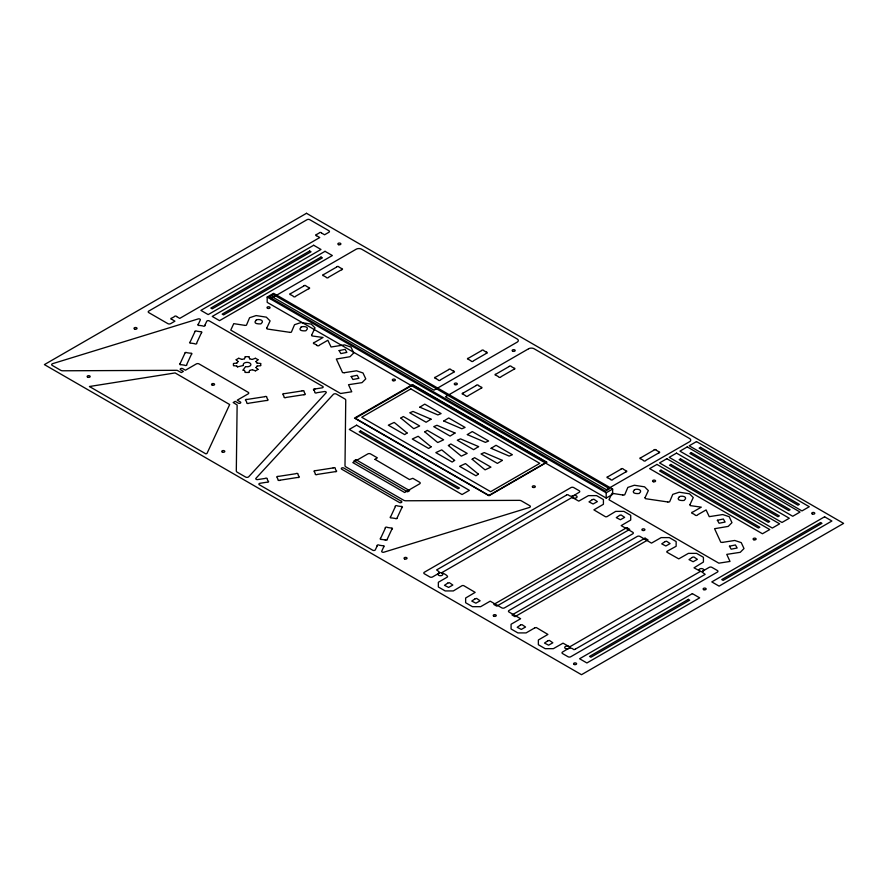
<?xml version="1.0" encoding="UTF-8"?>
<svg xmlns="http://www.w3.org/2000/svg" width="888" height="888" viewBox="0 0 888 888"><rect width="100%" height="100%" fill="white"/><g stroke="black" fill="none" stroke-linecap="round" stroke-linejoin="round"><path stroke-width="1.33" d="M244.544 358.719L245.177 356.765M248.984 372.361L249.584 370.496M271.406 298.901L273.06 294.416L609.59 488.755L605.516 491.164L268.909 296.814L273.06 294.416M198.346 324.231L200.311 319.946A1.521 0.877 0 0 0 199.789 319.025A1.521 0.877 0 0 0 198.135 318.947L52.692 363.636A1.931 1.11 0 0 0 52.237 365.412L60.65 370.263A3.041 1.754 0 0 0 62.826 370.784L177.101 370.307L181.33 372.594L183.372 371.406L180.653 369.83A1.443 0.833 0 0 1 180.653 368.653A1.443 0.833 0 0 1 182.695 368.653L185.426 370.229L196.337 363.925A1.931 1.11 0 0 1 199.067 363.925L248.174 392.285A1.931 1.11 0 0 1 248.174 393.861L237.263 400.155L240.337 401.931A1.443 0.833 0 0 1 240.337 403.108A1.443 0.833 0 0 1 238.284 403.108L235.22 401.343L233.167 402.519L237.129 404.961L236.308 470.94A3.041 1.754 0 0 0 237.196 472.194L245.621 477.056A1.931 1.11 0 0 0 248.684 476.789L326.096 392.818A1.521 0.877 0 0 0 325.94 391.863A1.521 0.877 0 0 0 324.364 391.564L316.927 392.696A1.154 0.666 0 0 1 315.351 392.929A1.154 0.666 0 0 1 314.918 392.03L314.008 390.098M180.153 363.514L184.859 353.391M194.849 331.868L190.143 342.002A1.154 0.666 0 0 0 189.755 342.912A1.154 0.666 0 0 0 191.309 343.156L194.65 343.689A1.154 0.666 0 0 0 196.226 343.911A1.154 0.666 0 0 0 196.659 343.012L201.376 332.878M191.386 354.401L186.691 364.524A1.154 0.666 0 0 1 186.236 365.434A1.154 0.666 0 0 1 184.682 365.201L181.33 364.691A1.154 0.666 0 0 1 179.764 364.424A1.154 0.666 0 0 1 180.164 363.525M380.675 538.25L385.37 528.127M390.665 516.738L395.36 506.604M387.201 539.26L391.908 529.137M397.191 517.748L401.898 507.614M266.855 327.894L270.096 320.923L266.345 317.16L256.099 315.573L249.595 317.738L246.442 325.208L244.788 325.474M311.777 334.854L315.018 327.883L311.266 324.131L301.021 322.544L294.527 324.708L291.364 332.168L289.71 332.445M645.099 497.558L648.34 490.587L644.588 486.835L634.343 485.248L627.838 487.412L624.686 494.871L622.954 495.104M690.02 504.528L693.262 497.546L689.521 493.795L679.265 492.207L672.771 494.372L669.619 501.831L667.954 502.109M204.873 325.241L206.738 321.278A1.521 0.877 0 0 1 209.279 320.879L322.733 386.391A1.521 0.877 0 0 1 322.055 387.856L315.173 388.933M377.178 545.887L375.313 549.861A1.521 0.877 0 0 1 372.771 550.249L259.318 484.748A1.521 0.877 0 0 1 259.995 483.283L266.877 482.206A1.154 0.666 0 0 0 268.431 481.94A1.154 0.666 0 0 0 268.032 481.041L267.155 479.109A1.154 0.666 0 0 0 266.7 478.21A1.154 0.666 0 0 0 265.146 478.443L257.687 479.576A1.521 0.877 0 0 1 256.099 479.265A1.521 0.877 0 0 1 255.955 478.31L333.366 394.339A1.931 1.11 0 0 1 336.43 394.083L344.855 398.934A3.041 1.754 0 0 1 345.743 400.188L344.999 465.634A3.041 1.754 0 0 0 345.887 466.888L403.707 500.266A3.041 1.754 0 0 0 405.872 500.776L519.225 500.355A3.041 1.754 0 0 1 521.4 500.865L529.814 505.727A1.931 1.11 0 0 1 529.359 507.492L383.916 552.192A1.521 0.877 0 0 1 382.262 552.103A1.521 0.877 0 0 1 381.74 551.193L383.705 546.897A1.154 0.666 0 0 0 384.093 545.987A1.154 0.666 0 0 0 382.55 545.731L379.209 545.21A1.154 0.666 0 0 0 377.633 544.988A1.154 0.666 0 0 0 377.2 545.876M256.033 367.521L256.998 366.122M243.046 370.096L245.477 366.722M236.996 363.014L238.073 361.56M255.988 361.505L257.986 359.829M311.566 334.954L311.899 335.93L323.043 337.484L314.663 342.335A1.365 0.788 0 0 0 313.42 343.134A1.365 0.788 0 0 0 314.674 343.922L316.694 345.099M266.633 327.994L267.044 328.982L289.477 332.279M644.877 497.657L645.299 498.656L667.721 501.953M689.81 504.617L690.143 505.605L701.287 507.148L692.906 511.999A1.365 0.788 0 0 0 691.674 512.798A1.365 0.788 0 0 0 692.918 513.586L694.938 514.763A1.365 0.788 0 0 0 696.314 515.484A1.365 0.788 0 0 0 697.679 514.763L706.104 509.934L709.246 516.661L722.721 514.552L729.215 516.716L731.967 522.644L728.216 526.395L714.574 528.704L720.779 542.224L722.499 542.468M267.177 297.058L273.615 293.34L612.642 489.066L612.642 494.361L606.193 498.079L267.177 302.353L267.177 297.058L606.193 492.785L612.642 489.066M303.729 286.047L290.887 293.462A1.154 0.666 0 0 0 289.754 294.139A1.154 0.666 0 0 0 290.887 294.805L293.318 296.226A1.154 0.666 0 0 0 294.494 296.87A1.154 0.666 0 0 0 295.637 296.226L308.513 288.811M336.63 267.055L323.776 274.47A1.154 0.666 0 0 0 322.655 275.147A1.154 0.666 0 0 0 323.776 275.813L326.218 277.234A1.154 0.666 0 0 0 327.383 277.877A1.154 0.666 0 0 0 328.538 277.234L341.403 269.819M236.197 359.684L238.639 358.275M255.522 370.84L257.964 369.43M448.562 369.686L435.719 377.1A1.154 0.666 0 0 0 434.587 377.777A1.154 0.666 0 0 0 435.719 378.443M481.474 350.682L468.62 358.097A1.154 0.666 0 0 0 467.499 358.774A1.154 0.666 0 0 0 468.62 359.44L471.062 360.861A1.154 0.666 0 0 0 472.227 361.505A1.154 0.666 0 0 0 473.382 360.861L486.247 353.446M453.346 372.438L440.492 379.853A1.154 0.666 0 0 1 439.327 380.508A1.154 0.666 0 0 1 438.173 379.853L435.719 378.454M463.281 392.996L476.135 385.581M509.024 366.589L496.181 374.003A1.154 0.666 0 0 0 495.049 374.681A1.154 0.666 0 0 0 496.181 375.346L498.612 376.767A1.154 0.666 0 0 0 499.789 377.422A1.154 0.666 0 0 0 500.932 376.767L513.808 369.353M480.908 388.345L468.065 395.759A1.154 0.666 0 0 1 466.888 396.403A1.154 0.666 0 0 1 465.745 395.759L463.281 394.35A1.154 0.666 0 0 1 462.16 393.673A1.154 0.666 0 0 1 463.281 393.007M620.956 469.219L608.114 476.634A1.154 0.666 0 0 0 606.992 477.311A1.154 0.666 0 0 0 608.114 477.977L610.556 479.387M653.868 450.216L641.025 457.631A1.154 0.666 0 0 0 639.893 458.308A1.154 0.666 0 0 0 641.025 458.974L643.456 460.395A1.154 0.666 0 0 0 644.633 461.039A1.154 0.666 0 0 0 645.776 460.395L658.652 452.98M625.74 471.972L612.898 479.387A1.154 0.666 0 0 1 611.721 480.042A1.154 0.666 0 0 1 610.578 479.387M344.189 372.838L342.535 372.56L336.33 359.041L349.972 356.721L353.724 352.969L350.971 347.053L344.477 344.888L331.069 347.008L327.85 340.259L319.458 345.099A1.365 0.788 0 0 1 318.071 345.821A1.365 0.788 0 0 1 316.716 345.099M252.381 359.418L255.289 358.264M249.761 370.385L252.281 369.763M237.496 366.888L243.345 365.49M241.947 359.396L244.367 358.83M344.422 372.683L356.51 370.807L363.003 372.971L365.756 378.887L362.004 382.639L348.518 384.715L351.759 391.775L340.581 393.506L230.758 330.103L233.755 323.643L244.544 325.319M264.691 396.714L247.142 399.434A1.154 0.666 0 0 0 245.576 399.689A1.154 0.666 0 0 0 245.976 400.588L246.853 402.519A1.154 0.666 0 0 0 247.308 403.418A1.154 0.666 0 0 0 248.873 403.196L266.433 400.488M301.953 390.953L284.404 393.661A1.154 0.666 0 0 0 282.85 393.928A1.154 0.666 0 0 0 283.25 394.827L284.127 396.758A1.154 0.666 0 0 0 284.582 397.658A1.154 0.666 0 0 0 286.136 397.424L303.707 394.716M278.344 476.412L295.893 473.704A1.154 0.666 0 0 1 297.469 473.471A1.154 0.666 0 0 1 297.902 474.37L298.812 476.301A1.154 0.666 0 0 1 299.201 477.211A1.154 0.666 0 0 1 297.647 477.455L280.097 480.186M315.617 470.651L333.166 467.932M317.36 474.414L334.909 471.706A1.154 0.666 0 0 0 336.474 471.439A1.154 0.666 0 0 0 336.075 470.54L335.187 468.609A1.154 0.666 0 0 0 334.743 467.71A1.154 0.666 0 0 0 333.178 467.943M722.666 542.346L734.753 540.47L741.247 542.635L744 548.551L740.248 552.314L726.761 554.378L730.003 561.438L718.825 563.17L609.002 499.766L611.999 493.306L622.788 494.982M233.566 363.458L236.796 363.114M257.198 366.023L260.595 365.667M245.354 356.676L248.807 356.676M245.354 372.449L248.807 372.449M257.132 363.092L260.595 363.458M233.566 365.667L236.741 366M385.17 539.937L381.84 539.427A1.166 0.677 0 0 1 380.486 538.35M243.134 370.196L244.411 370.429M249.794 358.874L252.114 359.429M252.547 369.774L255.289 370.851M238.872 358.264L241.68 359.385M176.712 316.661L179.742 318.392L319.747 237.551L316.75 235.797M321.534 233.033L324.564 234.776L328.871 232.29A1.931 1.11 0 0 0 328.871 230.714L309.768 219.691A1.931 1.11 0 0 0 307.048 219.691L148.796 311.055A1.931 1.11 0 0 0 148.796 312.632L167.888 323.654A1.931 1.11 0 0 0 170.618 323.654L174.925 321.167L171.928 319.414M486.247 352.092L483.816 350.682A1.166 0.677 0 0 0 481.529 350.538M656.21 450.216L658.652 451.626A1.166 0.677 0 0 1 658.896 452.936M478.477 385.581L480.908 386.99A1.166 0.677 0 0 1 481.152 388.311M453.346 371.084L450.904 369.686A1.166 0.677 0 0 0 448.618 369.541M255.522 358.275L257.964 359.684M256.055 367.676L257.986 369.297M236.175 359.829L238.062 361.405M255.966 361.649L256.943 362.992M236.93 366.1L237.318 366.844M248.984 356.765L249.628 358.752M244.589 370.529L245.177 372.361M606.193 492.785L606.193 498.079M270.574 295.848L270.574 298.501M260.739 363.569L260.739 365.556M233.422 363.569L233.422 365.556M314.019 390.087A1.154 0.666 0 0 1 313.619 389.188A1.154 0.666 0 0 1 315.162 388.944M204.851 325.252A1.154 0.666 0 0 1 204.418 326.151A1.154 0.666 0 0 1 202.864 325.918L199.511 325.408A1.154 0.666 0 0 1 197.957 325.141A1.154 0.666 0 0 1 198.357 324.242M201.554 332.778A1.166 0.677 0 0 0 200.2 331.701L196.87 331.191A1.166 0.677 0 0 0 194.772 331.724M191.575 354.301A1.166 0.677 0 0 0 190.21 353.213L186.891 352.714A1.166 0.677 0 0 0 184.793 353.246M302.131 390.842A1.166 0.677 0 0 1 304.007 391.63L304.884 393.551A1.166 0.677 0 0 1 303.951 394.76M264.857 396.614A1.166 0.677 0 0 1 266.733 397.391L267.61 399.311A1.166 0.677 0 0 1 266.678 400.521M279.92 480.286A1.166 0.677 0 0 1 278.044 479.498L277.167 477.589A1.166 0.677 0 0 1 278.099 476.379M401.876 507.603A1.154 0.666 0 0 0 402.286 506.704A1.154 0.666 0 0 0 400.732 506.449L397.391 505.927A1.154 0.666 0 0 0 395.815 505.705A1.154 0.666 0 0 0 395.382 506.593M390.476 516.838A1.166 0.677 0 0 0 391.841 517.915L395.16 518.426A1.166 0.677 0 0 0 397.258 517.882M391.897 529.126A1.154 0.666 0 0 0 392.296 528.227A1.154 0.666 0 0 0 390.742 527.971L387.401 527.45A1.154 0.666 0 0 0 385.825 527.217A1.154 0.666 0 0 0 385.392 528.116M387.268 539.404A1.166 0.677 0 0 1 385.159 539.948M317.194 474.525A1.166 0.677 0 0 1 315.318 473.737L314.441 471.817A1.166 0.677 0 0 1 315.373 470.607M243.334 365.046A3.818 2.209 0 0 1 246.786 362.371A3.818 2.209 0 0 1 250.882 364.724A3.818 2.209 0 0 1 246.242 366.722M341.647 269.786A1.166 0.677 0 0 0 341.403 268.454L338.972 267.055A1.166 0.677 0 0 0 336.685 266.911M308.758 288.778A1.166 0.677 0 0 0 308.513 287.446L306.071 286.047A1.166 0.677 0 0 0 303.796 285.903M486.247 352.081A1.166 0.677 0 0 1 486.491 353.402M453.346 371.073A1.166 0.677 0 0 1 453.59 372.405M621.023 469.075A1.166 0.677 0 0 1 623.321 469.219L625.74 470.618A1.166 0.677 0 0 1 625.985 471.939M653.923 450.072A1.166 0.677 0 0 1 656.232 450.216M476.19 385.436A1.166 0.677 0 0 1 478.499 385.581M514.052 369.319A1.166 0.677 0 0 0 513.808 367.987L511.366 366.589A1.166 0.677 0 0 0 509.09 366.444M171.684 319.38A1.166 0.677 0 0 1 171.928 318.048L174.37 316.661A1.166 0.677 0 0 1 176.645 316.517M316.505 235.764A1.166 0.677 0 0 1 316.75 234.432L319.192 233.033A1.166 0.677 0 0 1 321.467 232.9M339.127 350.594L340.87 353.579L346.864 352.392L345.121 349.361L339.127 350.594M717.371 520.257L719.114 523.243L725.108 522.055L723.365 519.025L717.371 520.257M351.193 376.523L352.925 379.509L358.919 378.332L357.187 375.302L351.193 376.523M729.437 546.198L731.168 549.184L737.162 547.996L735.431 544.966L729.437 546.198M256.188 320.113C252.592 323.621 257.698 324.065 260.861 323.876C265.656 320.113 258.142 318.637 256.199 320.069M634.432 489.776C630.746 493.34 636.308 493.906 639.205 493.473C643.567 489.876 637.129 488.345 634.443 489.732M301.121 327.073C297.402 330.736 303.119 331.135 305.894 330.769C310.423 326.806 303.652 325.874 301.143 326.984M679.364 496.736C675.69 500.21 681.041 500.843 684.137 500.444C688.811 496.514 681.396 495.426 679.375 496.692M439.36 572.993L432.556 576.945A1.931 1.11 0 0 1 429.825 576.945L424.375 573.792A1.931 1.11 0 0 1 424.375 572.216L570.984 487.579A1.931 1.11 0 0 1 573.715 487.579L579.176 490.72A1.931 1.11 0 0 1 579.176 492.296L571.417 496.991L578.765 501.132L588.422 495.626L596.603 495.626L603.418 499.567L603.418 504.284L593.883 509.867L605.483 516.749L606.815 516.749L615.706 511.377L623.887 511.377L630.713 515.317L630.713 520.046L621.167 525.618L632.755 532.245A1.931 1.11 0 0 1 632.755 533.821L504.517 607.858A1.931 1.11 0 0 1 501.787 607.858L490.198 601.165L480.641 606.682L472.46 606.682L465.634 602.741L465.634 598.013L475.169 592.385L463.647 585.592L462.237 585.558L453.357 590.931L445.177 590.931L438.35 586.99L438.35 582.262L446.864 577.355C450.272 576.479 440.637 571.106 439.36 572.993M447.719 583.127L444.477 585.314L448.595 587.434L452.836 585.037L449.35 582.661L447.719 583.127M475.002 598.878L471.761 601.065L475.879 603.185L480.119 600.799L476.634 598.412L475.013 598.845M520.446 625.108L517.205 627.305L521.323 629.426L525.552 627.028L521.989 624.619L520.446 625.085M534.598 627.971L526.085 632.911L517.893 632.911L511.077 628.981L511.077 624.253L520.623 618.736L509.035 612.043A1.931 1.11 0 0 1 509.035 610.467L637.273 536.43A1.931 1.11 0 0 1 639.993 536.43L651.481 543.123L661.138 537.606L669.33 537.606L676.145 541.547L676.145 546.275L666.844 551.404L666.844 552.17L678.765 558.874L688.422 553.368L696.614 553.368L703.429 557.298L703.429 562.026L694.016 567.832L701.498 571.872L709.19 567.365A1.931 1.11 0 0 1 711.921 567.365L717.382 570.518A1.931 1.11 0 0 1 717.382 572.094L570.762 656.743A1.931 1.11 0 0 1 568.031 656.743L562.581 653.59A1.931 1.11 0 0 1 562.581 652.014L570.374 647.308L563.025 643.156L553.368 648.673L545.188 648.673L538.361 644.732L538.361 640.004L547.907 634.432L536.297 627.539L534.598 627.938M547.73 640.87L544.488 643.056L548.606 645.176L552.847 642.779L549.361 640.403L547.73 640.836M566.433 495.138L436.607 569.941L438.472 571.306A2.731 1.576 0 0 1 438.472 573.537A2.387 1.376 0 0 0 438.794 575.357A2.387 1.376 0 0 0 441.969 575.38A2.387 1.376 0 0 0 442.379 573.559A1.521 0.877 0 0 1 442.379 572.327L571.195 497.957A1.521 0.877 0 0 1 573.337 497.957A2.387 1.376 0 0 0 576.49 497.713A2.387 1.376 0 0 0 576.445 495.881A2.387 1.376 0 0 0 573.293 495.693A2.731 1.576 0 0 1 569.419 495.693L567.787 494.594L566.433 495.138M575.346 649.128L573.992 649.694L572.36 648.595A2.731 1.576 0 0 0 568.486 648.595A2.387 1.376 0 0 1 565.334 648.407A2.387 1.376 0 0 1 565.29 646.575A2.387 1.376 0 0 1 568.442 646.342A1.521 0.877 0 0 0 570.584 646.342L699.4 571.972A1.521 0.877 0 0 0 699.4 570.729A2.387 1.376 0 0 1 699.811 568.919A2.387 1.376 0 0 1 702.985 568.942A2.387 1.376 0 0 1 703.307 570.762A2.731 1.576 0 0 0 703.307 572.993L705.172 574.358L575.346 649.128M592.24 499.689L588.999 501.875L593.117 503.996L597.358 501.598L593.872 499.223L592.252 499.622M619.524 515.44L616.283 517.626L620.401 519.746L624.641 517.36L621.067 514.94L619.535 515.406M664.968 541.68L661.726 543.867L665.845 545.987L670.074 543.589L666.599 541.214L664.979 541.613M692.252 557.431L689.01 559.618L693.128 561.738L697.358 559.34L693.883 556.965L692.263 557.364M89.477 386.546L205.861 453.879L206.982 453.468L229.681 404.54L175.114 372.927L89.488 386.502M400.877 418.104L413.775 428.704L419.669 425.963L403.307 416.516L400.899 418.004M407.104 432.989L404.673 434.621L388.3 425.174L394.205 422.433L407.104 433.033M424.853 431.945L437.751 442.546L443.645 439.804L427.283 430.358L424.864 431.89M431.08 446.831L428.649 448.462L412.276 439.016L418.17 436.274L431.08 446.831M448.396 445.543L461.294 456.143L467.199 453.402L450.827 443.956L448.407 445.487M454.623 460.417L452.192 462.06L435.819 452.614L441.725 449.872L454.623 460.417M472.161 459.263L485.059 469.863L490.953 467.121L474.581 457.664L472.172 459.207M478.388 474.137L475.957 475.779L459.584 466.333L465.479 463.591L478.388 474.137M419.813 407.17L437.862 414.929L441.114 413.586L424.753 404.129L419.813 407.17M431.046 419.18L426.118 422.244L409.745 412.787L412.998 411.444L431.046 419.18M443.789 421.012L461.838 428.771L465.09 427.428L448.718 417.971L443.789 421.012M455.022 433.022L450.094 436.086L433.721 426.64L436.974 425.285L455.022 433.044M467.343 434.609L485.381 442.368L488.644 441.014L472.272 431.568L467.343 434.576M478.577 446.62L473.637 449.683L457.276 440.226L460.528 438.883L478.577 446.586M491.097 448.318L509.146 456.088L512.398 454.734L496.037 445.288L491.097 448.318M502.331 460.328L484.282 452.603L481.03 453.946L497.402 463.403L502.319 460.428M375.014 459.362L409.49 479.542L412.831 478.321L419.647 482.262A1.931 1.11 0 0 1 419.647 483.838L404.639 492.507L352.802 462.57L367.81 453.912A1.931 1.11 0 0 1 370.54 453.912L377.356 457.842L375.014 459.362M306.504 213.298L44.4 364.613L581.496 674.702L843.6 523.387L306.504 213.298M313.675 245.255L200.888 310.378L208.192 314.596L320.979 249.473L313.675 245.255M309.646 250.993L210.822 308.047L212.221 308.858L311.044 251.804L309.646 250.993M325.03 251.326L212.243 316.439L219.547 320.657L332.345 255.533L325.03 251.326M321.012 257.054L222.178 314.119L223.576 314.918L322.399 257.864L321.012 257.054M274.037 296.692L273.049 297.258L433.977 390.176L517.182 342.135A3.863 2.231 0 0 0 517.182 338.983L361.66 249.195A3.863 2.231 0 0 0 356.199 249.195L274.037 296.692M412.487 384.604L354.479 418.093L488.977 495.748L546.986 462.26L412.487 384.604M412.554 385.159L355.256 418.248L488.955 495.426L546.242 462.348L412.554 385.159M410.844 388.9L361.738 417.26L490.653 491.686L539.771 463.336L410.844 388.9M356.588 425.197L349.284 429.415L462.071 494.538L469.375 490.32L356.588 425.197M360.617 430.935L359.218 431.746L458.042 488.8L459.44 487.989L360.617 430.935M528.626 348.751L445.432 396.781L606.36 489.688L689.61 441.691A3.863 2.231 0 0 0 689.61 438.539L534.088 348.751A3.863 2.231 0 0 0 528.626 348.751M355.988 459.684L353.935 460.861L407.603 491.841L409.646 490.664L355.988 459.684M656.954 464.413L649.65 468.631L762.448 533.755L769.752 529.537L656.954 464.413M666.844 458.708L659.54 462.926L772.327 528.049L779.631 523.831L666.844 458.708M676.512 453.124L669.208 457.342L781.995 522.466L789.299 518.248L676.512 453.124M687.257 446.919L679.942 451.137L792.74 516.261L800.044 512.043L687.257 446.919M696.492 441.591L689.188 445.809L801.975 510.922L809.279 506.715L696.492 441.591M660.983 470.152L659.595 470.962L758.419 528.016L759.817 527.206L660.983 470.152M670.873 464.446L669.474 465.245L768.298 522.311L769.696 521.5L670.873 464.446M680.541 458.863L679.142 459.673L777.966 516.727L779.364 515.917L680.541 458.863M691.275 452.658L689.887 453.468L788.711 510.522L790.109 509.723L691.275 452.658M700.521 447.33L699.122 448.129L797.946 505.194L799.344 504.384L700.521 447.33M626.795 527.627L493.784 604.428L496.747 606.138L629.77 529.348L626.795 527.627M645.032 538.15L512.01 614.951L514.985 616.672L647.996 539.871L645.032 538.15M824.597 516.794L711.799 581.918L719.102 586.135L831.901 521.012L824.597 516.794M692.374 593.628L579.587 658.752L586.89 662.97L699.677 597.846L692.374 593.628M820.568 522.533L721.733 579.587L723.132 580.397L821.955 523.343L820.568 522.533M688.344 599.367L589.521 656.421L590.92 657.231L689.743 600.177L688.344 599.367M401.398 501.298L343.767 468.02A1.443 0.833 0 0 0 341.714 468.02A1.443 0.833 0 0 0 341.714 469.197L399.356 502.475A1.443 0.833 0 0 0 401.398 502.475A1.443 0.833 0 0 0 401.398 501.298M393.073 380.719A1.521 0.877 0 0 0 395.36 379.964A1.521 0.877 0 0 0 393.073 379.198A1.521 0.877 0 0 0 393.073 380.719M267.677 308.347A1.521 0.877 0 0 0 270.041 307.681A1.521 0.877 0 0 0 267.865 306.826A1.521 0.877 0 0 0 267.677 308.347M512.82 351.248A1.521 0.877 0 0 0 515.184 350.582A1.521 0.877 0 0 0 513.009 349.728A1.521 0.877 0 0 0 512.82 351.248M454.945 384.659A1.521 0.877 0 0 0 457.309 383.993A1.521 0.877 0 0 0 455.133 383.139A1.521 0.877 0 0 0 454.945 384.659M404.695 558.963A1.521 0.877 0 0 0 407.059 558.297A1.521 0.877 0 0 0 404.884 557.453A1.521 0.877 0 0 0 404.695 558.963M87.901 377.289A1.521 0.877 0 0 0 90.176 376.523A1.521 0.877 0 0 0 87.901 375.768A1.521 0.877 0 0 0 87.901 377.289M338.617 244.688A1.521 0.877 0 0 0 340.892 243.934A1.521 0.877 0 0 0 338.617 243.168A1.521 0.877 0 0 0 338.617 244.688M532.955 487.39A1.521 0.877 0 0 0 535.32 486.735A1.521 0.877 0 0 0 533.144 485.88A1.521 0.877 0 0 0 532.955 487.39M574.336 664.524A1.521 0.877 0 0 0 576.612 663.769A1.521 0.877 0 0 0 574.336 663.003A1.521 0.877 0 0 0 574.336 664.524M812.409 514.041A1.521 0.877 0 0 0 814.784 513.375A1.521 0.877 0 0 0 812.598 512.52A1.521 0.877 0 0 0 812.409 514.041M703.796 589.699A1.521 0.877 0 0 0 706.16 589.033A1.521 0.877 0 0 0 703.984 588.178A1.521 0.877 0 0 0 703.796 589.699M134.676 329.104A1.521 0.877 0 0 0 137.041 328.438A1.521 0.877 0 0 0 134.865 327.583A1.521 0.877 0 0 0 134.676 329.104M222.433 452.159A1.521 0.877 0 0 0 224.797 451.493A1.521 0.877 0 0 0 222.622 450.638A1.521 0.877 0 0 0 222.433 452.159M212.31 385.17A1.521 0.877 0 0 0 214.585 384.404A1.521 0.877 0 0 0 212.31 383.649A1.521 0.877 0 0 0 212.31 385.17M753.857 539.782A1.521 0.877 0 0 0 756.132 539.016A1.521 0.877 0 0 0 753.857 538.261A1.521 0.877 0 0 0 753.857 539.782M653.313 481.729A1.521 0.877 0 0 0 655.588 480.974A1.521 0.877 0 0 0 653.313 480.208A1.521 0.877 0 0 0 653.313 481.729M642.557 530.425A1.521 0.877 0 0 0 644.921 529.759A1.521 0.877 0 0 0 642.745 528.904A1.521 0.877 0 0 0 642.557 530.425M493.994 616.283A1.521 0.877 0 0 0 496.27 615.517A1.521 0.877 0 0 0 493.994 614.762A1.521 0.877 0 0 0 493.994 616.283"/></g></svg>
